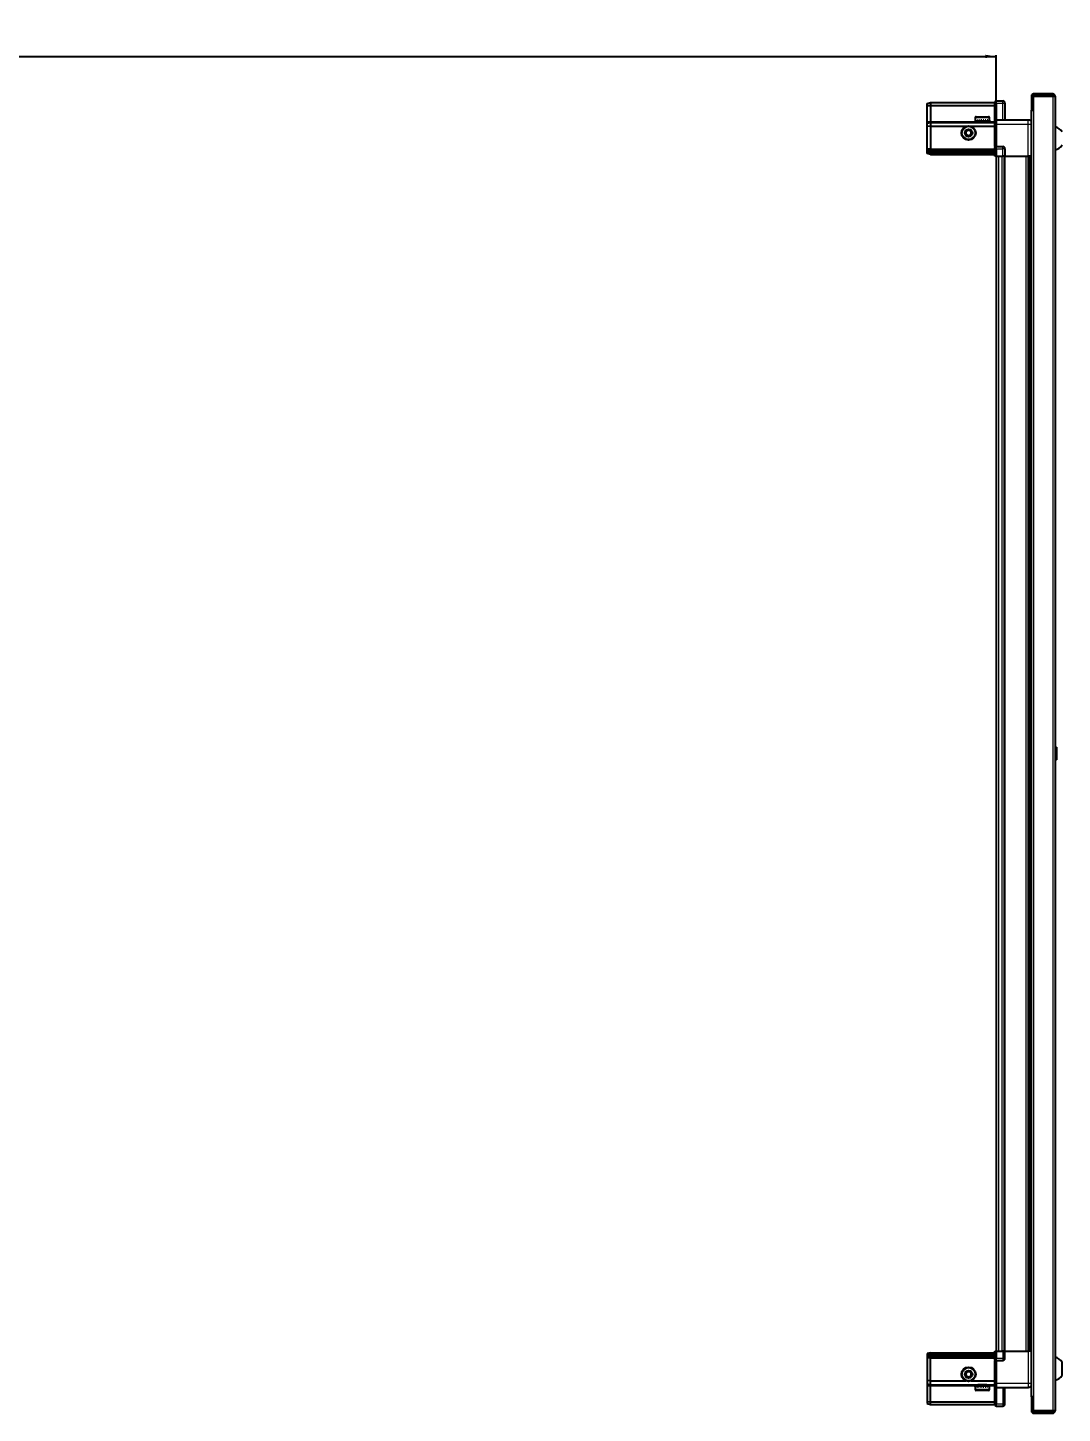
# Model space of a CAD drawing. Header units: millimetres. Extents: x 877 to 4543, y -1624 to 1882.
# Drawn here: x 2783 to 3722, y 549 to 1808 of the extents above; entities that cross this region are included whole.
import ezdxf

# ---------------------------------------------------------------- set-up
doc = ezdxf.new("R2010")
doc.units = ezdxf.units.MM
doc.layers.add('FORMAT', color=7, linetype='Continuous')
doc.styles.add('SLDTEXTSTYLE0', font='TXT', dxfattribs={"width": 0.75})
doc.dimstyles.new('SLDDIMSTYLE0', dxfattribs={"dimtxt": 20, "dimasz": 10, "dimexe": 0, "dimexo": 0.0625, "dimgap": 5, "dimtad": 2, "dimdec": 1, "dimrnd": 1e-09, "dimzin": 12, "dimdsep": 46, "dimtxsty": 'SLDTEXTSTYLE0', "dimsah": 1, "dimcen": 0.09, "dimadec": 0, "dimazin": 3, "dimtfac": 1, "dimtofl": 0, "dimtmove": 0, "dimatfit": 3, "dimfxl": 0, "dimfrac": 2, "dimtolj": 1, "dimtzin": 12, "dimarcsym": 0})

# ---------------------------------------------------------------- blocks, each defined once
blk = doc.blocks.new('_D_5')
at = {"layer": 'FORMAT'}
for p, q in [((1762.2, 1691.2), (1762.2, 1782.7)), ((1762.2, 1781.7), (3662.2, 1781.7)), ((3662.2, 1691.2), (3662.2, 1782.7))]:
    blk.add_line(p, q, dxfattribs=at)
for points in [[(1762.2, 1781.7), (1772.2, 1780.1), (1772.2, 1783.2)], [(3662.2, 1781.7), (3652.2, 1783.2), (3652.2, 1780.1)]]:
    blk.add_solid(points, dxfattribs=at)
at = {"layer": 'FORMAT', "insert": (2682.6, 1807.4), "char_height": 20, "attachment_point": 1, "style": 'SLDTEXTSTYLE0'}
blk.add_mtext('1900', dxfattribs=at)

msp = doc.modelspace()

# ---------------------------------------------------------------- linework, layer by layer
at = {"color": 7, "linetype": 'Continuous', "lineweight": 25}
for p, q in [((3599.55, 1738.85), (3602.55, 1739.66)), ((3599.55, 1737), (3599.55, 1738.85)), ((3602.55, 1739.66), (3602.55, 1737.16)), ((3602.55, 1739.66), (3660.85, 1739.66)), ((3661.71, 1741.16), (3660.85, 1740.66)), ((3661.71, 1741.16), (3660.85, 1740.66)), ((3660.85, 1740.66), (3660.85, 1739.16)), ((3660.85, 1724.36), (3660.85, 1739.16)), ((3662.05, 1741.16), (3661.71, 1741.16)), ((3662.05, 1741.16), (3661.71, 1741.16)), ((3662.05, 1739.16), (3662.05, 1741.16)), ((3662.05, 1741.16), (3662.05, 1741.16)), ((3662.05, 1741.16), (3668.05, 1741.16)), ((3662.05, 1739.16), (3662.05, 1724.36)), ((3670.05, 1739.16), (3670.05, 1724.16)), ((3694.05, 1745.56), (3694.05, 1733.16)), ((3695.55, 1745.56), (3695.55, 1733.16)), ((3696.05, 1732.66), (3696.05, 1745.56)), ((3696.05, 1745.56), (3713.45, 1745.56)), ((3713.45, 1747.66), (3696.15, 1747.66)), ((3713.45, 1746.16), (3696.15, 1746.16)), ((3713.45, 1746.16), (3713.45, 1747.66)), ((3713.45, 1745.56), (3715.55, 1745.56)), ((3715.55, 1745.56), (3715.55, 550.76)), ((3599.55, 1737), (3602.55, 1737.16)), ((3599.55, 1722.66), (3599.55, 1737)), ((3602.55, 1737.16), (3602.55, 1722.66)), ((3602.55, 1737.16), (3660.85, 1737.16)), ((3643.05, 1726.06), (3643.05, 1723.16)), ((3643.85, 1726.86), (3655.25, 1726.86)), ((3656.05, 1723.16), (3656.05, 1726.06)), ((3693.95, 1732.66), (3693.95, 563.66)), ((3693.95, 1732.66), (3696.05, 1732.66)), ((3694.05, 1733.16), (3695.55, 1733.16)), ((3599.55, 1720.85), (3599.55, 1722.66)), ((3599.55, 1720.85), (3602.55, 1721.66)), ((3599.55, 1717.83), (3599.55, 1720.85)), ((3602.55, 1718.16), (3599.55, 1717.83)), ((3599.55, 1697.66), (3599.55, 1717.83)), ((3602.55, 1722.66), (3602.55, 1721.66)), ((3602.55, 1721.66), (3602.55, 1718.16)), ((3602.55, 1721.66), (3660.85, 1721.66)), ((3602.55, 1718.16), (3602.55, 1697.66)), ((3602.55, 1718.16), (3634.55, 1718.16)), ((3639.55, 1718.16), (3660.85, 1718.16)), ((3643.05, 1723.16), (3643.09, 1723.16)), ((3643.21, 1723.66), (3643.09, 1723.66)), ((3643.09, 1723.66), (3643.09, 1723.16)), ((3643.09, 1723.16), (3643.21, 1723.16)), ((3643.21, 1723.66), (3643.21, 1723.16)), ((3643.21, 1723.16), (3643.62, 1723.16)), ((3643.96, 1723.66), (3643.62, 1723.66)), ((3643.62, 1723.66), (3643.62, 1723.16)), ((3643.62, 1723.16), (3643.96, 1723.16)), ((3643.96, 1723.66), (3643.96, 1723.16)), ((3643.96, 1723.16), (3644.73, 1723.16)), ((3645.25, 1723.66), (3644.73, 1723.66)), ((3644.73, 1723.66), (3644.73, 1723.16)), ((3644.73, 1723.16), (3645.25, 1723.16)), ((3645.15, 1723.16), (3645.15, 1723.06)), ((3645.15, 1723.06), (3653.95, 1723.06)), ((3645.25, 1723.66), (3645.25, 1723.16)), ((3645.25, 1723.16), (3646.31, 1723.16)), ((3645.55, 1722.66), (3646.24, 1722.18)), ((3645.55, 1722.66), (3653.55, 1722.66)), ((3646.24, 1722.18), (3645.55, 1721.69)), ((3645.55, 1721.69), (3645.55, 1721.66)), ((3645.55, 1721.69), (3653.55, 1721.69)), ((3646.24, 1722.18), (3652.86, 1722.18)), ((3646.97, 1723.66), (3646.31, 1723.66)), ((3646.31, 1723.66), (3646.31, 1723.16)), ((3646.31, 1723.16), (3646.97, 1723.16)), ((3646.97, 1723.66), (3646.97, 1723.16)), ((3646.97, 1723.16), (3648.21, 1723.16)), ((3648.94, 1723.66), (3648.21, 1723.66)), ((3648.21, 1723.66), (3648.21, 1723.16)), ((3648.21, 1723.16), (3648.64, 1723.16)), ((3648.64, 1723.66), (3648.64, 1723.16)), ((3648.94, 1723.66), (3648.94, 1723.16)), ((3648.94, 1723.16), (3650.24, 1723.16)), ((3650.97, 1723.66), (3650.24, 1723.66)), ((3650.24, 1723.66), (3650.24, 1723.16)), ((3650.51, 1723.66), (3650.51, 1723.16)), ((3650.51, 1723.16), (3650.97, 1723.16)), ((3650.97, 1723.66), (3650.97, 1723.16)), ((3650.97, 1723.16), (3652.2, 1723.16)), ((3652.86, 1723.66), (3652.2, 1723.66)), ((3652.2, 1723.66), (3652.2, 1723.16)), ((3652.2, 1723.16), (3652.86, 1723.16)), ((3652.86, 1723.66), (3652.86, 1723.16)), ((3652.86, 1723.16), (3653.91, 1723.16)), ((3652.86, 1722.18), (3653.55, 1722.66)), ((3653.55, 1721.69), (3652.86, 1722.18)), ((3653.55, 1721.66), (3653.55, 1721.69)), ((3654.43, 1723.66), (3653.91, 1723.66)), ((3653.91, 1723.66), (3653.91, 1723.16)), ((3653.91, 1723.16), (3654.43, 1723.16)), ((3653.95, 1723.06), (3653.95, 1723.16)), ((3654.43, 1723.66), (3654.43, 1723.16)), ((3654.43, 1723.16), (3655.18, 1723.16)), ((3655.52, 1723.66), (3655.18, 1723.66)), ((3655.18, 1723.66), (3655.18, 1723.16)), ((3655.18, 1723.16), (3655.52, 1723.16)), ((3655.52, 1723.66), (3655.52, 1723.16)), ((3655.52, 1723.16), (3655.91, 1723.16)), ((3656.02, 1723.66), (3655.91, 1723.66)), ((3655.91, 1723.66), (3655.91, 1723.16)), ((3655.91, 1723.16), (3656.02, 1723.16)), ((3656.02, 1723.66), (3656.02, 1723.16)), ((3656.02, 1723.16), (3656.05, 1723.16)), ((3660.85, 1724.16), (3660.85, 1724.36)), ((3662.05, 1724.16), (3660.85, 1724.16)), ((3660.85, 1720.16), (3660.85, 1724.16)), ((3660.85, 1699.86), (3660.85, 1720.16)), ((3662.05, 1724.36), (3662.05, 1724.16)), ((3662.05, 1724.16), (3662.05, 1720.16)), ((3662.05, 1724.16), (3691.05, 1724.16)), ((3662.05, 1720.16), (3662.05, 1699.86)), ((3660.85, 1699.66), (3660.85, 1699.86)), ((3662.05, 1699.86), (3662.05, 1699.66)), ((3599.55, 1695.85), (3599.55, 1697.66)), ((3602.55, 1696.66), (3599.55, 1695.85)), ((3599.55, 1695.11), (3599.55, 1695.85)), ((3602.55, 1695.66), (3599.55, 1695.11)), ((3599.55, 1694.61), (3599.55, 1695.11)), ((3602.55, 1694.16), (3599.55, 1694.61)), ((3599.55, 1693.46), (3599.55, 1694.61)), ((3602.55, 1692.66), (3599.55, 1693.46)), ((3602.55, 1697.66), (3602.55, 1696.66)), ((3602.55, 1696.66), (3602.55, 1695.66)), ((3602.55, 1696.66), (3660.85, 1696.66)), ((3602.55, 1695.66), (3660.85, 1695.66)), ((3602.55, 1695.66), (3602.55, 1694.16)), ((3602.55, 1694.16), (3602.55, 1692.66)), ((3602.55, 1694.16), (3660.85, 1694.16)), ((3602.55, 1692.66), (3660.85, 1692.66)), ((3662.05, 1699.66), (3660.85, 1699.66)), ((3660.85, 1699.66), (3660.85, 1698.98)), ((3660.85, 1691.16), (3660.85, 1698.98)), ((3661.71, 1691.16), (3660.85, 1691.16)), ((3661.71, 1697.66), (3661.71, 1691.16)), ((3662.05, 1691.16), (3661.71, 1691.16)), ((3662.05, 1697.66), (3662.05, 1699.66)), ((3662.05, 1699.66), (3668.05, 1699.66)), ((3662.05, 1697.66), (3662.05, 1699.66)), ((3662.05, 1697.66), (3662.05, 1691.16)), ((3662.05, 1691.16), (3668.05, 1691.16)), ((3662.2, 1691.16), (3662.2, 605.16)), ((3670.05, 1691.16), (3668.05, 1691.16)), ((3669.4, 1691.16), (3669.4, 605.16)), ((3670.05, 1697.66), (3670.05, 1691.16)), ((3670.05, 1691.16), (3691.05, 1691.16)), ((3692.07, 605.16), (3692.07, 1691.16)), ((3692.11, 605.16), (3692.11, 1691.16)), ((3693.9, 1691.16), (3693.9, 605.16)), ((3716.53, 1153.94), (3715.55, 1152.96)), ((3717.05, 1153.94), (3716.53, 1153.94)), ((3716.53, 1153.94), (3716.53, 1142.37)), ((3717.05, 1153.94), (3717.05, 1142.37)), ((3715.55, 1143.36), (3716.53, 1142.37)), ((3716.53, 1142.37), (3717.05, 1142.37)), ((3660.85, 597.34), (3660.85, 605.16)), ((3660.85, 605.16), (3661.71, 605.16)), ((3661.71, 605.16), (3661.71, 605.16)), ((3661.71, 605.16), (3661.71, 598.66)), ((3662.05, 605.16), (3661.71, 605.16)), ((3662.05, 605.16), (3662.05, 598.66)), ((3662.05, 605.16), (3662.05, 605.16)), ((3662.05, 605.16), (3668.05, 605.16)), ((3662.05, 605.16), (3662.05, 598.66)), ((3670.05, 605.16), (3668.05, 605.16)), ((3670.05, 598.66), (3670.05, 605.16)), ((3670.05, 605.16), (3691.05, 605.16)), ((3602.55, 603.66), (3599.55, 602.85)), ((3599.55, 602.85), (3599.55, 601.7)), ((3602.55, 602.16), (3599.55, 601.7)), ((3599.55, 601.7), (3599.55, 601.2)), ((3602.55, 600.66), (3599.55, 601.2)), ((3599.55, 601.2), (3599.55, 600.46)), ((3602.55, 599.66), (3599.55, 600.46)), ((3599.55, 600.46), (3599.55, 598.66)), ((3599.55, 598.66), (3599.55, 578.49)), ((3602.55, 602.16), (3602.55, 603.66)), ((3602.55, 603.66), (3660.85, 603.66)), ((3602.55, 600.66), (3602.55, 602.16)), ((3602.55, 602.16), (3660.85, 602.16)), ((3602.55, 600.66), (3660.85, 600.66)), ((3602.55, 599.66), (3602.55, 600.66)), ((3602.55, 599.66), (3660.85, 599.66)), ((3602.55, 598.66), (3602.55, 599.66)), ((3602.55, 578.16), (3602.55, 598.66)), ((3660.85, 597.34), (3660.85, 596.66)), ((3662.05, 596.66), (3660.85, 596.66)), ((3660.85, 596.46), (3660.85, 596.66)), ((3660.85, 576.16), (3660.85, 596.46)), ((3662.05, 596.66), (3662.05, 598.66)), ((3662.05, 596.66), (3662.05, 596.46)), ((3662.05, 596.66), (3668.05, 596.66)), ((3662.05, 596.46), (3662.05, 576.16)), ((3722.15, 583.16), (3722.15, 595.16)), ((3602.55, 578.16), (3599.55, 578.49)), ((3599.55, 578.49), (3599.55, 575.46)), ((3599.55, 575.46), (3602.55, 574.66)), ((3599.55, 575.46), (3599.55, 573.66)), ((3599.55, 573.66), (3599.55, 559.31)), ((3602.55, 578.16), (3634.55, 578.16)), ((3602.55, 574.66), (3602.55, 578.16)), ((3602.55, 574.66), (3660.85, 574.66)), ((3602.55, 573.66), (3602.55, 574.66)), ((3602.55, 559.16), (3602.55, 573.66)), ((3639.55, 578.16), (3660.85, 578.16)), ((3643.05, 573.16), (3643.05, 570.26)), ((3643.07, 573.16), (3643.05, 573.16)), ((3643.07, 572.66), (3643.07, 573.16)), ((3643.16, 573.16), (3643.07, 573.16)), ((3643.07, 572.66), (3643.16, 572.66)), ((3643.16, 572.66), (3643.16, 573.16)), ((3643.54, 573.16), (3643.16, 573.16)), ((3643.54, 572.66), (3643.54, 573.16)), ((3643.86, 573.16), (3643.54, 573.16)), ((3643.54, 572.66), (3643.86, 572.66)), ((3655.25, 569.46), (3643.85, 569.46)), ((3643.86, 572.66), (3643.86, 573.16)), ((3644.59, 573.16), (3643.86, 573.16)), ((3644.59, 572.66), (3644.59, 573.16)), ((3645.1, 573.16), (3644.59, 573.16)), ((3644.59, 572.66), (3645.1, 572.66)), ((3645.1, 572.66), (3645.1, 573.16)), ((3646.14, 573.16), (3645.1, 573.16)), ((3645.15, 573.26), (3645.15, 573.16)), ((3653.95, 573.26), (3645.15, 573.26)), ((3645.55, 574.66), (3645.55, 574.63)), ((3645.55, 574.63), (3646.24, 574.14)), ((3653.55, 574.63), (3645.55, 574.63)), ((3646.24, 574.14), (3645.55, 573.66)), ((3653.55, 573.66), (3645.55, 573.66)), ((3646.14, 572.66), (3646.14, 573.16)), ((3646.79, 573.16), (3646.14, 573.16)), ((3646.14, 572.66), (3646.79, 572.66)), ((3652.86, 574.14), (3646.24, 574.14)), ((3646.79, 572.66), (3646.79, 573.16)), ((3648.01, 573.16), (3646.79, 573.16)), ((3648.01, 572.66), (3648.01, 573.16)), ((3648.51, 573.16), (3648.01, 573.16)), ((3648.01, 572.66), (3648.74, 572.66)), ((3648.51, 572.66), (3648.51, 573.16)), ((3648.74, 572.66), (3648.74, 573.16)), ((3650.04, 573.16), (3648.74, 573.16)), ((3650.04, 572.66), (3650.04, 573.16)), ((3650.04, 572.66), (3650.77, 572.66)), ((3650.38, 572.66), (3650.38, 573.16)), ((3650.77, 573.16), (3650.38, 573.16)), ((3650.77, 572.66), (3650.77, 573.16)), ((3652.02, 573.16), (3650.77, 573.16)), ((3652.02, 572.66), (3652.02, 573.16)), ((3652.69, 573.16), (3652.02, 573.16)), ((3652.02, 572.66), (3652.69, 572.66)), ((3652.69, 572.66), (3652.69, 573.16)), ((3653.76, 573.16), (3652.69, 573.16)), ((3652.86, 574.14), (3653.55, 574.63)), ((3653.55, 573.66), (3652.86, 574.14)), ((3653.55, 574.63), (3653.55, 574.66)), ((3653.76, 572.66), (3653.76, 573.16)), ((3654.29, 573.16), (3653.76, 573.16)), ((3653.76, 572.66), (3654.29, 572.66)), ((3653.95, 573.16), (3653.95, 573.26)), ((3654.29, 572.66), (3654.29, 573.16)), ((3655.08, 573.16), (3654.29, 573.16)), ((3655.08, 572.66), (3655.08, 573.16)), ((3655.43, 573.16), (3655.08, 573.16)), ((3655.08, 572.66), (3655.43, 572.66)), ((3655.43, 572.66), (3655.43, 573.16)), ((3655.86, 573.16), (3655.43, 573.16)), ((3655.86, 572.66), (3655.86, 573.16)), ((3656, 573.16), (3655.86, 573.16)), ((3655.86, 572.66), (3656, 572.66)), ((3656, 572.66), (3656, 573.16)), ((3656.05, 573.16), (3656, 573.16)), ((3656.05, 570.26), (3656.05, 573.16)), ((3660.85, 572.16), (3660.85, 576.16)), ((3662.05, 572.16), (3660.85, 572.16)), ((3660.85, 571.96), (3660.85, 572.16)), ((3660.85, 557.16), (3660.85, 571.96)), ((3662.05, 576.16), (3662.05, 572.16)), ((3662.05, 572.16), (3662.05, 571.96)), ((3662.05, 572.16), (3691.05, 572.16)), ((3662.05, 571.96), (3662.05, 557.16)), ((3662.05, 571.96), (3662.05, 557.16)), ((3670.05, 557.16), (3670.05, 572.16)), ((3599.55, 559.31), (3602.55, 559.16)), ((3599.55, 559.31), (3599.55, 557.46)), ((3599.55, 557.46), (3602.55, 556.66)), ((3602.55, 559.16), (3660.85, 559.16)), ((3602.55, 556.66), (3602.55, 559.16)), ((3602.55, 556.66), (3660.85, 556.66)), ((3660.85, 557.16), (3660.85, 555.66)), ((3660.85, 555.66), (3661.71, 555.16)), ((3662.05, 555.16), (3661.71, 555.16)), ((3662.05, 555.16), (3662.05, 557.16)), ((3662.05, 555.16), (3668.05, 555.16)), ((3696.05, 563.66), (3693.95, 563.66)), ((3694.05, 563.16), (3695.55, 563.16)), ((3694.05, 563.16), (3694.05, 550.76)), ((3695.55, 563.16), (3695.55, 550.76)), ((3696.05, 550.76), (3696.05, 563.66)), ((3713.45, 550.76), (3696.05, 550.76)), ((3696.15, 550.16), (3713.45, 550.16)), ((3696.15, 548.66), (3713.45, 548.66)), ((3715.55, 550.76), (3713.45, 550.76)), ((3713.45, 550.16), (3713.45, 548.66))]:
    msp.add_line(p, q, dxfattribs=at)
at = {"color": 8, "linetype": 'Continuous', "lineweight": 18}
for p, q in [((3662.05, 1739.16), (3660.85, 1739.16)), ((3662.05, 1739.16), (3668.05, 1739.16)), ((3668.05, 1739.16), (3668.05, 1741.16)), ((3668.05, 1724.16), (3668.05, 1739.16)), ((3668.05, 1739.16), (3670.05, 1739.16)), ((3695.55, 1745.56), (3694.05, 1745.56)), ((3696.15, 1746.16), (3696.15, 1747.66)), ((3713.45, 1745.56), (3713.45, 550.76)), ((3643.05, 1726.06), (3656.05, 1726.06)), ((3696.05, 1732.66), (3696.05, 563.66)), ((3599.55, 1722.66), (3602.55, 1722.66)), ((3602.55, 1722.66), (3645.55, 1722.66)), ((3653.55, 1722.66), (3660.85, 1722.66)), ((3660.85, 1724.36), (3662.05, 1724.36)), ((3662.05, 1720.16), (3660.85, 1720.16)), ((3662.05, 1720.16), (3691.05, 1720.16)), ((3691.05, 1691.16), (3691.05, 1720.16)), ((3660.85, 1699.86), (3662.05, 1699.86)), ((3602.55, 1697.66), (3599.55, 1697.66)), ((3602.55, 1697.66), (3660.85, 1697.66)), ((3662.05, 1697.66), (3661.71, 1697.66)), ((3662.05, 1697.66), (3668.05, 1697.66)), ((3664.2, 1691.16), (3664.2, 605.16)), ((3667.4, 1691.16), (3667.4, 605.16)), ((3668.05, 1697.66), (3668.05, 1699.66)), ((3668.05, 1691.16), (3668.05, 1697.66)), ((3670.05, 1697.66), (3668.05, 1697.66)), ((3670.05, 1691.16), (3670.05, 605.16)), ((3689.45, 605.16), (3689.45, 1691.16)), ((3690.86, 1691.16), (3690.86, 605.16)), ((3693.31, 605.16), (3693.31, 1691.16)), ((3662.05, 605.16), (3661.71, 605.16)), ((3668.05, 605.16), (3668.05, 598.66)), ((3691.05, 605.16), (3691.05, 576.16)), ((3602.55, 598.66), (3599.55, 598.66)), ((3602.55, 598.66), (3660.85, 598.66)), ((3662.05, 596.46), (3660.85, 596.46)), ((3662.05, 598.66), (3661.71, 598.66)), ((3662.05, 598.66), (3668.05, 598.66)), ((3670.05, 598.66), (3668.05, 598.66)), ((3668.05, 598.66), (3668.05, 596.66)), ((3599.55, 573.66), (3602.55, 573.66)), ((3602.55, 573.66), (3645.55, 573.66)), ((3656.05, 570.26), (3643.05, 570.26)), ((3653.55, 573.66), (3660.85, 573.66)), ((3662.05, 576.16), (3660.85, 576.16)), ((3662.05, 571.96), (3660.85, 571.96)), ((3662.05, 576.16), (3691.05, 576.16)), ((3668.05, 572.16), (3668.05, 557.16)), ((3662.05, 557.16), (3660.85, 557.16)), ((3662.05, 557.16), (3668.05, 557.16)), ((3668.05, 557.16), (3670.05, 557.16)), ((3668.05, 557.16), (3668.05, 555.16)), ((3695.55, 550.76), (3694.05, 550.76)), ((3696.15, 550.16), (3696.15, 548.66))]:
    msp.add_line(p, q, dxfattribs=at)
at = {"color": 7, "linetype": 'Continuous', "lineweight": 25}
for centre, radius in [((3637.05, 1712.16), 6.5), ((3637.05, 1712.16), 3.46), ((3637.05, 584.16), 6.5), ((3637.05, 584.16), 3.46)]:
    msp.add_circle(centre, radius, dxfattribs=at)
at = {"color": 8, "linetype": 'Continuous', "lineweight": 18}
for centre in [(3637.05, 1712.16), (3637.05, 584.16)]:
    msp.add_circle(centre, 5.7, dxfattribs=at)
at = {"color": 7, "linetype": 'Continuous', "lineweight": 25}
for centre, radius, start, end in [((3668.05, 1739.16), 2, 0, 90), ((3696.15, 1745.56), 2.1, 90, 180), ((3696.15, 1745.56), 0.6, 90, 180), ((3713.45, 1745.56), 2.1, 0, 90), ((3713.45, 1745.56), 0.6, 0, 90), ((3643.85, 1726.06), 0.8, 90, 180), ((3655.25, 1726.06), 0.8, 0, 90), ((3637.05, 1712.16), 2.5, 120.74103, 180.74103), ((3637.05, 1712.16), 2.5, 60.74103, 120.74103), ((3637.05, 1712.16), 2.5, 0.74103, 60.74103), ((3645.15, 1722.66), 0.4, 0, 90), ((3653.95, 1722.66), 0.4, 90, 180), ((3712.52, 1706.13), 11.91, 36.1266, 75.29965), ((3637.05, 1712.16), 2.5, 180.74103, 240.74103), ((3637.05, 1712.16), 2.5, 240.74103, 300.74103), ((3637.05, 1712.16), 2.5, 300.74103, 0.74103), ((3712.52, 1708.18), 11.91, 284.70035, 323.8734), ((3668.05, 1697.66), 2, 0, 90), ((3668.05, 598.66), 2, 270, 0), ((3712.52, 588.13), 11.91, 36.1266, 75.29965), ((3637.05, 584.16), 2.5, 155.91157, 215.91157), ((3637.05, 584.16), 2.5, 95.91157, 155.91157), ((3637.05, 584.16), 2.5, 215.91157, 275.91157), ((3637.05, 584.16), 2.5, 35.91157, 95.91157), ((3637.05, 584.16), 2.5, 275.91157, 335.91157), ((3637.05, 584.16), 2.5, 335.91157, 35.91157), ((3712.52, 590.18), 11.91, 284.70035, 323.8734), ((3643.85, 570.26), 0.8, 180, 270), ((3645.15, 573.66), 0.4, 270, 360), ((3653.95, 573.66), 0.4, 180, 270), ((3655.25, 570.26), 0.8, 270, 360), ((3668.05, 557.16), 2, 270, 0), ((3696.15, 550.76), 2.1, 180, 270), ((3696.15, 550.76), 0.6, 180, 270), ((3713.45, 550.76), 2.1, 270, 0), ((3713.45, 550.76), 0.6, 270, 0)]:
    msp.add_arc(centre, radius, start, end, dxfattribs=at)
for centre, start_param, end_param in [((3658.25, 1697.66), 0, 0.7227342), ((3658.25, 598.66), 5.5604511, 6.2831853)]:
    msp.add_ellipse(centre, major_axis=(3.46, 0), ratio=0.5773503, start_param=start_param, end_param=end_param, dxfattribs=at)
for points, knots in [([(3634.53, 1713.57), (3634.97, 1713.83), (3635.8, 1714.33), (3636.63, 1714.82), (3637.01, 1715.05)], [0, 0, 0, 0, 0.53468586, 1, 1, 1, 1]), ([(3634.57, 1710.68), (3634.57, 1710.81), (3634.56, 1711.41), (3634.54, 1712.4), (3634.53, 1713.22), (3634.53, 1713.57)], [0, 0, 0, 0, 0.13312467, 0.63709944, 1, 1, 1, 1]), ([(3637.01, 1715.05), (3637.46, 1714.79), (3638.3, 1714.32), (3639.14, 1713.85), (3639.53, 1713.63)], [0, 0, 0, 0, 0.5346859, 1, 1, 1, 1]), ([(3639.53, 1713.63), (3639.53, 1713.29), (3639.54, 1712.47), (3639.56, 1711.47), (3639.57, 1710.87), (3639.57, 1710.75)], [0, 0, 0, 0, 0.3629006, 0.8668753, 1, 1, 1, 1]), ([(3691.05, 1724.16), (3691.49, 1724.11), (3692.17, 1724.04), (3692.98, 1723.6), (3693.53, 1723.17), (3693.81, 1722.79), (3693.95, 1722.61)], [0, 0, 0, 0, 0.3842982, 0.5911726, 0.8024372, 1, 1, 1, 1]), ([(3637.09, 1709.27), (3636.64, 1709.52), (3635.79, 1710), (3634.96, 1710.46), (3634.57, 1710.68)], [0, 0, 0, 0, 0.5346859, 1, 1, 1, 1]), ([(3639.57, 1710.75), (3639.12, 1710.48), (3638.29, 1709.99), (3637.47, 1709.5), (3637.09, 1709.27)], [0, 0, 0, 0, 0.5346859, 1, 1, 1, 1]), ([(3693.9, 1691.16), (3693.86, 1691.16), (3693.64, 1691.16), (3692.92, 1691.16), (3691.96, 1691.16), (3691.31, 1691.16), (3691.05, 1691.16)], [0, 0, 0, 0, 0.0717073, 0.4209791, 0.7702508, 1, 1, 1, 1]), ([(3693.9, 605.16), (3693.86, 605.16), (3693.64, 605.16), (3692.92, 605.16), (3691.96, 605.16), (3691.31, 605.16), (3691.05, 605.16)], [0, 0, 0, 0, 0.0717073, 0.4209791, 0.7702508, 1, 1, 1, 1]), ([(3634.18, 583.86), (3634.39, 584.33), (3634.78, 585.21), (3635.17, 586.09), (3635.36, 586.5)], [0, 0, 0, 0, 0.5346859, 1, 1, 1, 1]), ([(3635.87, 581.52), (3635.57, 581.94), (3635, 582.72), (3634.44, 583.5), (3634.18, 583.86)], [0, 0, 0, 0, 0.5346859, 1, 1, 1, 1]), ([(3635.36, 586.5), (3635.7, 586.53), (3636.52, 586.62), (3637.51, 586.72), (3638.1, 586.78), (3638.23, 586.79)], [0, 0, 0, 0, 0.36290056, 0.86687533, 1, 1, 1, 1]), ([(3638.74, 581.82), (3638.62, 581.81), (3638.02, 581.75), (3637.03, 581.64), (3636.21, 581.56), (3635.87, 581.52)], [0, 0, 0, 0, 0.1331247, 0.6370994, 1, 1, 1, 1]), ([(3638.23, 586.79), (3638.53, 586.38), (3639.09, 585.6), (3639.66, 584.82), (3639.92, 584.46)], [0, 0, 0, 0, 0.5346859, 1, 1, 1, 1]), ([(3639.92, 584.46), (3639.71, 583.99), (3639.32, 583.1), (3638.92, 582.23), (3638.74, 581.82)], [0, 0, 0, 0, 0.5346859, 1, 1, 1, 1]), ([(3691.05, 572.16), (3691.49, 572.21), (3692.17, 572.28), (3692.98, 572.71), (3693.53, 573.15), (3693.81, 573.53), (3693.95, 573.71)], [0, 0, 0, 0, 0.3842982, 0.5911726, 0.8024372, 1, 1, 1, 1])]:
    msp.add_open_spline(points, degree=3, knots=knots, dxfattribs=at)
at = {"color": 8, "linetype": 'Continuous', "lineweight": 18}
for points in [[(3691.05, 1720.16), (3691.05, 1720.68), (3691.05, 1721.73), (3691.05, 1723.05), (3691.05, 1723.98), (3691.05, 1724.1), (3691.05, 1724.16)], [(3691.05, 576.16), (3691.05, 575.63), (3691.05, 574.59), (3691.05, 573.26), (3691.05, 572.34), (3691.05, 572.22), (3691.05, 572.16)]]:
    msp.add_open_spline(points, degree=3, dxfattribs=at)
for points in [[(3691.05, 1720.16), (3691.49, 1720.16), (3692.17, 1720.16), (3692.98, 1720.16), (3693.53, 1720.16), (3693.81, 1720.16), (3693.95, 1720.16)], [(3691.05, 576.16), (3691.49, 576.16), (3692.17, 576.16), (3692.98, 576.16), (3693.53, 576.16), (3693.81, 576.16), (3693.95, 576.16)]]:
    msp.add_open_spline(points, degree=3, knots=[0, 0, 0, 0, 0.38429816, 0.59117259, 0.8024372, 1, 1, 1, 1], dxfattribs=at)

# ---------------------------------------------------------------- dimensions: what is measured, and where the dimension line sits
at = {"layer": 'FORMAT'}
dim = msp.add_linear_dim(base=(3662.2, 1781.66), p1=(1762.2, 1691.16), p2=(3662.2, 1691.16), angle=0, dimstyle='SLDDIMSTYLE0', dxfattribs=at)
dim.commit()
dim.dimension.update_dxf_attribs({"geometry": '_D_5', "text_midpoint": (2712.2, 1781.66), "dimtype": 160})

doc.saveas('drawing.dxf')
